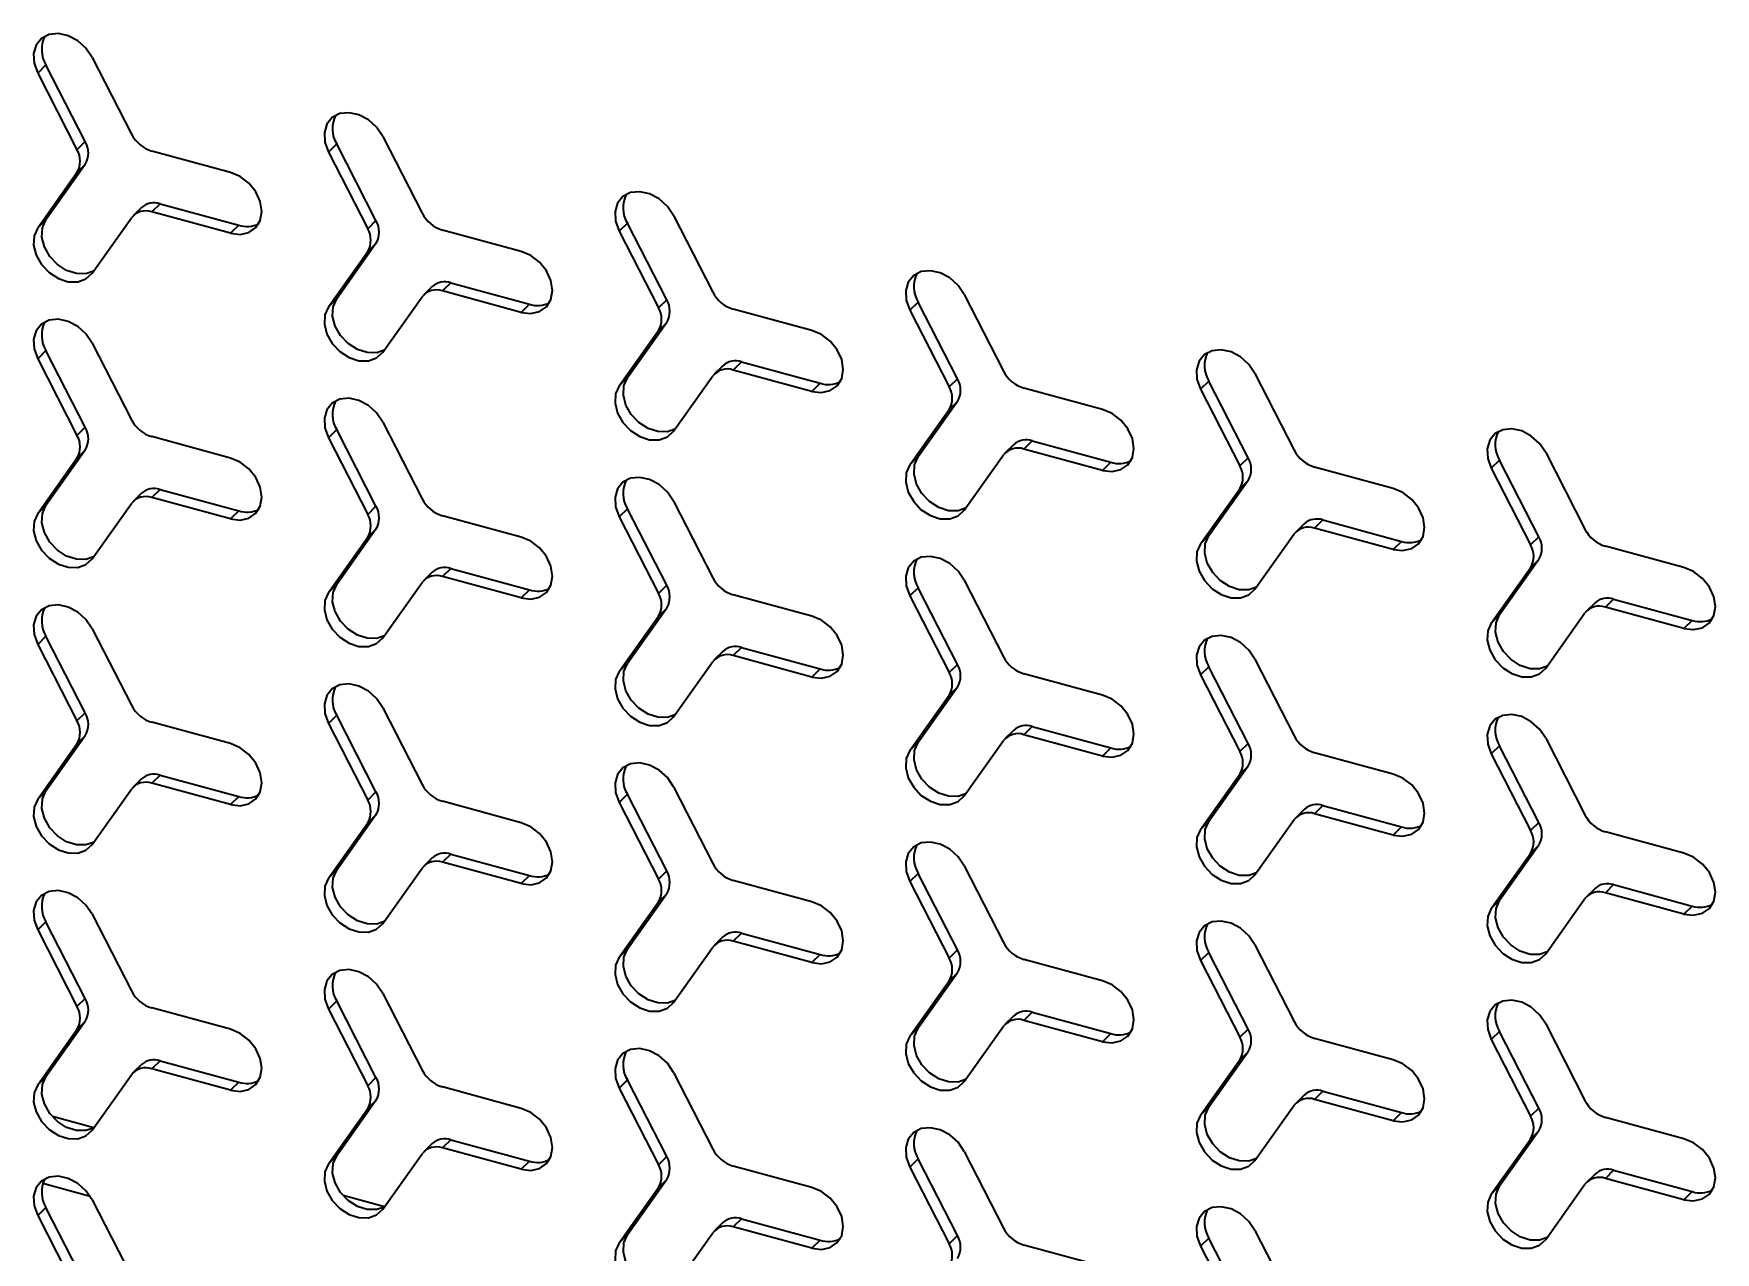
# Model space of a CAD drawing. Header units: millimetres. Extents: x 0 to 594, y 0 to 420.
# Drawn here: x 511.79 to 524.41, y 144.25 to 153.4 of the extents above; entities that cross this region are included whole.
import ezdxf

# ---------------------------------------------------------------- set-up
doc = ezdxf.new("R2010")
doc.units = ezdxf.units.MM

msp = doc.modelspace()

# ---------------------------------------------------------------- linework, layer by layer
at = {"color": 7, "linetype": 'Continuous', "lineweight": 35}
for p, q in [((512.224331, 153.219377), (512.519137, 152.644369)), ((511.878062, 153.162554), (511.815835, 153.101819)), ((511.815835, 153.101819), (512.110642, 152.526812)), ((512.172868, 152.587546), (511.878062, 153.162554)), ((512.172868, 152.587546), (512.110642, 152.526812)), ((514.405895, 152.626474), (514.700701, 152.051467)), ((513.261935, 152.356776), (512.672322, 152.51702)), ((514.059626, 152.569651), (513.9974, 152.508917)), ((513.9974, 152.508917), (514.292206, 151.933909)), ((514.354432, 151.994644), (514.059626, 152.569651)), ((511.815835, 151.940614), (512.110642, 152.355378)), ((512.172868, 152.416113), (511.878062, 152.001349)), ((512.172868, 152.416113), (512.110642, 152.355378)), ((512.594853, 152.092291), (512.532627, 152.031557)), ((512.734549, 152.120599), (512.672322, 152.059864)), ((512.734549, 152.120599), (513.324161, 151.960355)), ((511.878062, 152.001349), (511.815835, 151.940614)), ((512.224331, 151.601016), (512.519137, 152.01578)), ((513.261935, 151.89962), (512.672322, 152.059864)), ((513.324161, 151.960355), (513.261935, 151.89962)), ((514.354432, 151.994644), (514.292206, 151.933909)), ((516.241191, 151.976749), (516.178965, 151.916014)), ((516.535997, 151.401741), (516.241191, 151.976749)), ((516.58746, 152.033572), (516.882266, 151.458564)), ((514.354432, 151.82321), (514.059626, 151.408446)), ((514.354432, 151.82321), (514.292206, 151.762476)), ((515.443499, 151.763873), (514.853887, 151.924117)), ((516.178965, 151.916014), (516.473771, 151.341007)), ((513.9974, 151.347712), (514.292206, 151.762476)), ((514.776418, 151.499389), (514.714192, 151.438654)), ((514.916113, 151.527696), (514.853887, 151.466962)), ((515.443499, 151.306718), (514.853887, 151.466962)), ((514.916113, 151.527696), (515.505725, 151.367452)), ((514.059626, 151.408446), (513.9974, 151.347712)), ((514.405895, 151.008114), (514.700701, 151.422877)), ((515.505725, 151.367452), (515.443499, 151.306718)), ((516.535997, 151.401741), (516.473771, 151.341007)), ((517.625064, 151.170971), (517.035452, 151.331215)), ((518.422756, 151.383846), (518.36053, 151.323112)), ((518.36053, 151.323112), (518.655336, 150.748104)), ((518.717562, 150.808839), (518.422756, 151.383846)), ((518.769025, 151.440669), (519.063831, 150.865662)), ((516.535997, 151.230308), (516.241191, 150.815544)), ((516.535997, 151.230308), (516.473771, 151.169573)), ((512.224331, 151.076459), (512.519137, 150.501451)), ((516.178965, 150.754809), (516.473771, 151.169573)), ((511.878062, 151.019636), (511.815835, 150.958901)), ((511.815835, 150.958901), (512.110642, 150.383893)), ((512.172868, 150.444628), (511.878062, 151.019636)), ((516.241191, 150.815544), (516.178965, 150.754809)), ((516.58746, 150.415211), (516.882266, 150.829975)), ((516.957982, 150.906486), (516.895756, 150.845752)), ((517.097678, 150.934794), (517.035452, 150.874059)), ((517.625064, 150.713815), (517.035452, 150.874059)), ((517.097678, 150.934794), (517.68729, 150.77455)), ((520.95059, 150.847767), (521.245396, 150.272759)), ((517.68729, 150.77455), (517.625064, 150.713815)), ((518.717562, 150.808839), (518.655336, 150.748104)), ((519.806629, 150.578068), (519.217017, 150.738312)), ((520.60432, 150.790944), (520.542094, 150.730209)), ((520.542094, 150.730209), (520.8369, 150.155201)), ((520.899126, 150.215936), (520.60432, 150.790944)), ((518.36053, 150.161907), (518.655336, 150.576671)), ((518.717562, 150.637405), (518.422756, 150.222641)), ((518.717562, 150.637405), (518.655336, 150.576671)), ((512.172868, 150.444628), (512.110642, 150.383893)), ((514.405895, 150.483556), (514.700701, 149.908548)), ((513.261935, 150.213858), (512.672322, 150.374102)), ((514.059626, 150.426733), (513.9974, 150.365999)), ((513.9974, 150.365999), (514.292206, 149.790991)), ((514.354432, 149.851725), (514.059626, 150.426733)), ((519.139547, 150.313584), (519.077321, 150.252849)), ((519.279243, 150.341891), (519.217017, 150.281156)), ((519.279243, 150.341891), (519.868855, 150.181647)), ((511.815835, 149.797696), (512.110642, 150.21246)), ((512.172868, 150.273194), (511.878062, 149.858431)), ((512.172868, 150.273194), (512.110642, 150.21246)), ((518.422756, 150.222641), (518.36053, 150.161907)), ((518.769025, 149.822309), (519.063831, 150.237072)), ((519.806629, 150.120913), (519.217017, 150.281156)), ((519.868855, 150.181647), (519.806629, 150.120913)), ((520.899126, 150.215936), (520.8369, 150.155201)), ((522.785885, 150.198041), (522.723659, 150.137307)), ((523.080691, 149.623033), (522.785885, 150.198041)), ((523.132154, 150.254864), (523.42696, 149.679857)), ((521.988193, 149.985166), (521.398581, 150.14541)), ((522.723659, 150.137307), (523.018465, 149.562299)), ((512.594853, 149.949373), (512.532627, 149.888639)), ((512.734549, 149.97768), (512.672322, 149.916946)), ((512.734549, 149.97768), (513.324161, 149.817436)), ((520.542094, 149.569004), (520.8369, 149.983768)), ((520.899126, 150.044503), (520.60432, 149.629739)), ((520.899126, 150.044503), (520.8369, 149.983768)), ((511.878062, 149.858431), (511.815835, 149.797696)), ((512.224331, 149.458098), (512.519137, 149.872862)), ((513.261935, 149.756702), (512.672322, 149.916946)), ((513.324161, 149.817436), (513.261935, 149.756702)), ((514.354432, 149.851725), (514.292206, 149.790991)), ((516.241191, 149.833831), (516.178965, 149.773096)), ((516.535997, 149.258823), (516.241191, 149.833831)), ((516.58746, 149.890654), (516.882266, 149.315646)), ((514.354432, 149.680292), (514.059626, 149.265528)), ((514.354432, 149.680292), (514.292206, 149.619557)), ((515.443499, 149.620955), (514.853887, 149.781199)), ((516.178965, 149.773096), (516.473771, 149.198088)), ((521.321112, 149.720681), (521.258886, 149.659947)), ((521.460807, 149.748988), (521.398581, 149.688254)), ((521.988193, 149.52801), (521.398581, 149.688254)), ((521.460807, 149.748988), (522.050419, 149.588745)), ((513.9974, 149.204794), (514.292206, 149.619557)), ((520.60432, 149.629739), (520.542094, 149.569004)), ((520.95059, 149.229406), (521.245396, 149.64417)), ((522.050419, 149.588745), (521.988193, 149.52801)), ((523.080691, 149.623033), (523.018465, 149.562299)), ((524.169758, 149.392263), (523.580146, 149.552507)), ((523.080691, 149.4516), (522.785885, 149.036836)), ((523.080691, 149.4516), (523.018465, 149.390865)), ((514.776418, 149.356471), (514.714192, 149.295736)), ((514.916113, 149.384778), (514.853887, 149.324043)), ((515.443499, 149.163799), (514.853887, 149.324043)), ((514.916113, 149.384778), (515.505725, 149.224534)), ((518.769025, 149.297751), (519.063831, 148.722743)), ((522.723659, 148.976102), (523.018465, 149.390865)), ((514.059626, 149.265528), (513.9974, 149.204794)), ((514.405895, 148.865195), (514.700701, 149.279959)), ((515.505725, 149.224534), (515.443499, 149.163799)), ((516.535997, 149.258823), (516.473771, 149.198088)), ((517.625064, 149.028053), (517.035452, 149.188297)), ((518.422756, 149.240928), (518.36053, 149.180193)), ((518.36053, 149.180193), (518.655336, 148.605186)), ((518.717562, 148.66592), (518.422756, 149.240928)), ((516.535997, 149.087389), (516.241191, 148.672626)), ((516.535997, 149.087389), (516.473771, 149.026655)), ((523.132154, 148.636503), (523.42696, 149.051267)), ((523.502676, 149.127779), (523.44045, 149.067044)), ((523.642372, 149.156086), (523.580146, 149.095351)), ((524.169758, 148.935107), (523.580146, 149.095351)), ((523.642372, 149.156086), (524.231984, 148.995842)), ((512.224331, 148.933541), (512.519137, 148.358533)), ((516.178965, 148.611891), (516.473771, 149.026655)), ((522.785885, 149.036836), (522.723659, 148.976102)), ((524.231984, 148.995842), (524.169758, 148.935107)), ((511.878062, 148.876717), (511.815835, 148.815983)), ((511.815835, 148.815983), (512.110642, 148.240975)), ((512.172868, 148.30171), (511.878062, 148.876717)), ((517.097678, 148.791875), (517.035452, 148.731141)), ((517.097678, 148.791875), (517.68729, 148.631631)), ((516.241191, 148.672626), (516.178965, 148.611891)), ((516.58746, 148.272293), (516.882266, 148.687057)), ((516.957982, 148.763568), (516.895756, 148.702834)), ((517.625064, 148.570897), (517.035452, 148.731141)), ((518.717562, 148.66592), (518.655336, 148.605186)), ((520.95059, 148.704849), (521.245396, 148.129841)), ((517.68729, 148.631631), (517.625064, 148.570897)), ((519.806629, 148.43515), (519.217017, 148.595394)), ((520.60432, 148.648025), (520.542094, 148.587291)), ((520.542094, 148.587291), (520.8369, 148.012283)), ((520.899126, 148.073018), (520.60432, 148.648025)), ((518.36053, 148.018988), (518.655336, 148.433752)), ((518.717562, 148.494487), (518.422756, 148.079723)), ((518.717562, 148.494487), (518.655336, 148.433752)), ((512.172868, 148.30171), (512.110642, 148.240975)), ((514.405895, 148.340638), (514.700701, 147.76563)), ((513.261935, 148.07094), (512.672322, 148.231183)), ((514.059626, 148.283815), (513.9974, 148.22308)), ((513.9974, 148.22308), (514.292206, 147.648073)), ((514.354432, 147.708807), (514.059626, 148.283815)), ((519.139547, 148.170666), (519.077321, 148.109931)), ((519.279243, 148.198973), (519.217017, 148.138238)), ((519.279243, 148.198973), (519.868855, 148.038729)), ((511.815835, 147.654778), (512.110642, 148.069542)), ((512.172868, 148.130276), (511.878062, 147.715512)), ((512.172868, 148.130276), (512.110642, 148.069542)), ((518.422756, 148.079723), (518.36053, 148.018988)), ((518.769025, 147.67939), (519.063831, 148.094154)), ((519.806629, 147.977994), (519.217017, 148.138238)), ((519.868855, 148.038729), (519.806629, 147.977994)), ((520.899126, 148.073018), (520.8369, 148.012283)), ((522.785885, 148.055123), (522.723659, 147.994388)), ((523.080691, 147.480115), (522.785885, 148.055123)), ((523.132154, 148.111946), (523.42696, 147.536938)), ((521.988193, 147.842248), (521.398581, 148.002492)), ((522.723659, 147.994388), (523.018465, 147.419381)), ((512.594853, 147.806455), (512.532627, 147.74572)), ((512.734549, 147.834762), (512.672322, 147.774028)), ((512.734549, 147.834762), (513.324161, 147.674518)), ((520.542094, 147.426086), (520.8369, 147.84085)), ((520.899126, 147.901584), (520.60432, 147.48682)), ((520.899126, 147.901584), (520.8369, 147.84085)), ((511.878062, 147.715512), (511.815835, 147.654778)), ((512.224331, 147.31518), (512.519137, 147.729943)), ((513.261935, 147.613784), (512.672322, 147.774028)), ((513.324161, 147.674518), (513.261935, 147.613784)), ((514.354432, 147.708807), (514.292206, 147.648073)), ((516.241191, 147.690912), (516.178965, 147.630178)), ((516.535997, 147.115905), (516.241191, 147.690912)), ((516.58746, 147.747735), (516.882266, 147.172728)), ((514.354432, 147.537374), (514.059626, 147.12261)), ((514.354432, 147.537374), (514.292206, 147.476639)), ((515.443499, 147.478037), (514.853887, 147.638281)), ((516.178965, 147.630178), (516.473771, 147.05517)), ((521.321112, 147.577763), (521.258886, 147.517028)), ((521.460807, 147.60607), (521.398581, 147.545336)), ((521.988193, 147.385092), (521.398581, 147.545336)), ((521.460807, 147.60607), (522.050419, 147.445826)), ((513.9974, 147.061875), (514.292206, 147.476639)), ((520.60432, 147.48682), (520.542094, 147.426086)), ((520.95059, 147.086488), (521.245396, 147.501252)), ((522.050419, 147.445826), (521.988193, 147.385092)), ((523.080691, 147.480115), (523.018465, 147.419381)), ((524.169758, 147.249345), (523.580146, 147.409589)), ((523.080691, 147.308682), (522.785885, 146.893918)), ((523.080691, 147.308682), (523.018465, 147.247947)), ((514.776418, 147.213552), (514.714192, 147.152818)), ((514.916113, 147.24186), (514.853887, 147.181125)), ((515.443499, 147.020881), (514.853887, 147.181125)), ((514.916113, 147.24186), (515.505725, 147.081616)), ((518.769025, 147.154833), (519.063831, 146.579825)), ((522.723659, 146.833183), (523.018465, 147.247947)), ((514.059626, 147.12261), (513.9974, 147.061875)), ((514.405895, 146.722277), (514.700701, 147.137041)), ((515.505725, 147.081616), (515.443499, 147.020881)), ((516.535997, 147.115905), (516.473771, 147.05517)), ((517.625064, 146.885134), (517.035452, 147.045378)), ((518.422756, 147.09801), (518.36053, 147.037275)), ((518.36053, 147.037275), (518.655336, 146.462267)), ((518.717562, 146.523002), (518.422756, 147.09801)), ((516.535997, 146.944471), (516.241191, 146.529707)), ((516.535997, 146.944471), (516.473771, 146.883737)), ((523.132154, 146.493585), (523.42696, 146.908349)), ((523.502676, 146.98486), (523.44045, 146.924126)), ((523.642372, 147.013168), (523.580146, 146.952433)), ((524.169758, 146.792189), (523.580146, 146.952433)), ((523.642372, 147.013168), (524.231984, 146.852924)), ((512.224331, 146.790622), (512.519137, 146.215615)), ((516.178965, 146.468973), (516.473771, 146.883737)), ((522.785885, 146.893918), (522.723659, 146.833183)), ((524.231984, 146.852924), (524.169758, 146.792189)), ((511.878062, 146.733799), (511.815835, 146.673065)), ((511.815835, 146.673065), (512.110642, 146.098057)), ((512.172868, 146.158791), (511.878062, 146.733799)), ((517.097678, 146.648957), (517.035452, 146.588222)), ((517.097678, 146.648957), (517.68729, 146.488713)), ((516.241191, 146.529707), (516.178965, 146.468973)), ((516.58746, 146.129375), (516.882266, 146.544138)), ((516.957982, 146.62065), (516.895756, 146.559915)), ((517.625064, 146.427979), (517.035452, 146.588222)), ((518.717562, 146.523002), (518.655336, 146.462267)), ((520.95059, 146.56193), (521.245396, 145.986923)), ((517.68729, 146.488713), (517.625064, 146.427979)), ((519.806629, 146.292232), (519.217017, 146.452476)), ((520.60432, 146.505107), (520.542094, 146.444373)), ((520.542094, 146.444373), (520.8369, 145.869365)), ((520.899126, 145.930099), (520.60432, 146.505107)), ((518.36053, 145.87607), (518.655336, 146.290834)), ((518.717562, 146.351569), (518.422756, 145.936805)), ((518.717562, 146.351569), (518.655336, 146.290834)), ((512.172868, 146.158791), (512.110642, 146.098057)), ((514.059626, 146.140897), (513.9974, 146.080162)), ((514.354432, 145.565889), (514.059626, 146.140897)), ((514.405895, 146.19772), (514.700701, 145.622712)), ((513.261935, 145.928021), (512.672322, 146.088265)), ((513.9974, 146.080162), (514.292206, 145.505154)), ((519.139547, 146.027747), (519.077321, 145.967013)), ((519.279243, 146.056054), (519.217017, 145.99532)), ((519.279243, 146.056054), (519.868855, 145.895811)), ((511.815835, 145.51186), (512.110642, 145.926623)), ((512.172868, 145.987358), (511.878062, 145.572594)), ((512.172868, 145.987358), (512.110642, 145.926623)), ((518.422756, 145.936805), (518.36053, 145.87607)), ((518.769025, 145.536472), (519.063831, 145.951236)), ((519.806629, 145.835076), (519.217017, 145.99532)), ((519.868855, 145.895811), (519.806629, 145.835076)), ((520.899126, 145.930099), (520.8369, 145.869365)), ((522.785885, 145.912205), (522.723659, 145.85147)), ((523.080691, 145.337197), (522.785885, 145.912205)), ((523.132154, 145.969028), (523.42696, 145.39402)), ((521.988193, 145.699329), (521.398581, 145.859573)), ((522.723659, 145.85147), (523.018465, 145.276462)), ((512.594853, 145.663537), (512.532627, 145.602802)), ((512.734549, 145.691844), (512.672322, 145.631109)), ((512.734549, 145.691844), (513.324161, 145.5316)), ((520.542094, 145.283168), (520.8369, 145.697931)), ((520.899126, 145.758666), (520.60432, 145.343902)), ((520.899126, 145.758666), (520.8369, 145.697931)), ((511.878062, 145.572594), (511.815835, 145.51186)), ((512.224331, 145.172261), (512.519137, 145.587025)), ((513.261935, 145.470865), (512.672322, 145.631109)), ((513.324161, 145.5316), (513.261935, 145.470865)), ((514.354432, 145.565889), (514.292206, 145.505154)), ((516.241191, 145.547994), (516.178965, 145.487259)), ((516.535997, 144.972986), (516.241191, 145.547994)), ((516.58746, 145.604817), (516.882266, 145.029809)), ((514.354432, 145.394455), (514.059626, 144.979692)), ((514.354432, 145.394455), (514.292206, 145.333721)), ((515.443499, 145.335119), (514.853887, 145.495363)), ((516.178965, 145.487259), (516.473771, 144.912252)), ((521.321112, 145.434845), (521.258886, 145.37411)), ((521.460807, 145.463152), (521.398581, 145.402417)), ((521.988193, 145.242173), (521.398581, 145.402417)), ((521.460807, 145.463152), (522.050419, 145.302908)), ((512.236407, 145.189251), (511.926582, 145.273455)), ((513.9974, 144.918957), (514.292206, 145.333721)), ((520.60432, 145.343902), (520.542094, 145.283168)), ((520.95059, 144.943569), (521.245396, 145.358333)), ((522.050419, 145.302908), (521.988193, 145.242173)), ((523.080691, 145.337197), (523.018465, 145.276462)), ((524.169758, 145.106427), (523.580146, 145.266671)), ((523.080691, 145.165763), (522.785885, 144.751)), ((523.080691, 145.165763), (523.018465, 145.105029)), ((514.776418, 145.070634), (514.714192, 145.0099)), ((514.916113, 145.098941), (514.853887, 145.038207)), ((515.443499, 144.877963), (514.853887, 145.038207)), ((514.916113, 145.098941), (515.505725, 144.938697)), ((518.769025, 145.011915), (519.063831, 144.436907)), ((522.723659, 144.690265), (523.018465, 145.105029)), ((514.059626, 144.979692), (513.9974, 144.918957)), ((514.405895, 144.579359), (514.700701, 144.994123)), ((515.505725, 144.938697), (515.443499, 144.877963)), ((516.535997, 144.972986), (516.473771, 144.912252)), ((517.625064, 144.742216), (517.035452, 144.90246)), ((518.422756, 144.955091), (518.36053, 144.894357)), ((518.36053, 144.894357), (518.655336, 144.319349)), ((518.717562, 144.380084), (518.422756, 144.955091)), ((512.209477, 144.673667), (511.854338, 144.770186)), ((516.535997, 144.801553), (516.241191, 144.386789)), ((516.535997, 144.801553), (516.473771, 144.740818)), ((523.132154, 144.350667), (523.42696, 144.765431)), ((523.502676, 144.841942), (523.44045, 144.781208)), ((523.642372, 144.870249), (523.580146, 144.809515)), ((524.169758, 144.649271), (523.580146, 144.809515)), ((523.642372, 144.870249), (524.231984, 144.710005)), ((512.224331, 144.647704), (512.519137, 144.072696)), ((514.417971, 144.596348), (514.108147, 144.680552)), ((516.178965, 144.326054), (516.473771, 144.740818)), ((522.785885, 144.751), (522.723659, 144.690265)), ((524.231984, 144.710005), (524.169758, 144.649271)), ((511.878062, 144.590881), (511.815835, 144.530146)), ((511.815835, 144.530146), (512.110642, 143.955139)), ((512.172868, 144.015873), (511.878062, 144.590881)), ((517.097678, 144.506039), (517.035452, 144.445304)), ((517.097678, 144.506039), (517.68729, 144.345795)), ((516.241191, 144.386789), (516.178965, 144.326054)), ((516.58746, 143.986456), (516.882266, 144.40122)), ((516.957982, 144.477732), (516.895756, 144.416997)), ((517.625064, 144.28506), (517.035452, 144.445304)), ((518.717562, 144.380084), (518.655336, 144.319349)), ((520.95059, 144.419012), (521.245396, 143.844004)), ((517.68729, 144.345795), (517.625064, 144.28506)), ((519.806629, 144.149314), (519.217017, 144.309558)), ((520.60432, 144.362189), (520.542094, 144.301454)), ((520.542094, 144.301454), (520.8369, 143.726447)), ((520.899126, 143.787181), (520.60432, 144.362189))]:
    msp.add_line(p, q, dxfattribs=at)
at = {"color": 7, "linetype": 'Continuous', "lineweight": 35, "flags": 128}
for points in [[(512.224331, 153.219377), (512.177894, 153.287575), (512.11601, 153.343344), (512.044736, 153.381224), (511.971048, 153.397508), (511.902161, 153.390601), (511.844816, 153.36118), (511.804628, 153.312125), (511.78553, 153.248238), (511.789392, 153.175771), (511.815835, 153.101819)], [(514.405895, 152.626474), (514.359459, 152.694673), (514.297575, 152.750441), (514.2263, 152.788321), (514.152613, 152.804605), (514.083725, 152.797699), (514.026381, 152.768278), (513.986193, 152.719223), (513.967095, 152.655335), (513.970957, 152.582868), (513.9974, 152.508917)], [(513.261935, 151.89962), (513.334815, 151.891), (513.400561, 151.905599), (513.452737, 151.941987), (513.486236, 151.996603), (513.497779, 152.064101), (513.486236, 152.137872), (513.452737, 152.210697), (513.400561, 152.275446), (513.334815, 152.325781), (513.261935, 152.356776)], [(516.58746, 152.033572), (516.541023, 152.10177), (516.479139, 152.157539), (516.407865, 152.195419), (516.334178, 152.211703), (516.26529, 152.204796), (516.207946, 152.175375), (516.167758, 152.12632), (516.14866, 152.062432), (516.152521, 151.989966), (516.178965, 151.916014)], [(512.234788, 151.615728), (512.178236, 151.596663), (512.106962, 151.597524), (512.033274, 151.621293), (511.964387, 151.665644), (511.907042, 151.726235), (511.866854, 151.797135), (511.847756, 151.871403), (511.851618, 151.941771), (511.878062, 152.001349)], [(511.815835, 151.940614), (511.789392, 151.881036), (511.78553, 151.810669), (511.804628, 151.7364), (511.844816, 151.665501), (511.902161, 151.60491), (511.971048, 151.560559), (512.044736, 151.536789), (512.11601, 151.535928), (512.177894, 151.558059), (512.224331, 151.601016)], [(515.443499, 151.306718), (515.516379, 151.298098), (515.582125, 151.312696), (515.634302, 151.349085), (515.667801, 151.403701), (515.679344, 151.471198), (515.667801, 151.54497), (515.634302, 151.617794), (515.582125, 151.682543), (515.516379, 151.732879), (515.443499, 151.763873)], [(518.769025, 151.440669), (518.722588, 151.508867), (518.660704, 151.564636), (518.58943, 151.602516), (518.515742, 151.6188), (518.446855, 151.611894), (518.38951, 151.582473), (518.349322, 151.533418), (518.330224, 151.46953), (518.334086, 151.397063), (518.36053, 151.323112)], [(513.9974, 151.347712), (513.970957, 151.288134), (513.967095, 151.217766), (513.986193, 151.143498), (514.026381, 151.072598), (514.083725, 151.012007), (514.152613, 150.967656), (514.2263, 150.943887), (514.297575, 150.943026), (514.359459, 150.965157), (514.405895, 151.008114)], [(514.416352, 151.022825), (514.359801, 151.00376), (514.288526, 151.004621), (514.214839, 151.028391), (514.145951, 151.072742), (514.088607, 151.133332), (514.048419, 151.204232), (514.029321, 151.278501), (514.033183, 151.348868), (514.059626, 151.408446)], [(512.224331, 151.076459), (512.177894, 151.144657), (512.11601, 151.200425), (512.044736, 151.238306), (511.971048, 151.25459), (511.902161, 151.247683), (511.844816, 151.218262), (511.804628, 151.169207), (511.78553, 151.105319), (511.789392, 151.032853), (511.815835, 150.958901)], [(517.625064, 150.713815), (517.697944, 150.705195), (517.76369, 150.719794), (517.815866, 150.756182), (517.849366, 150.810798), (517.860909, 150.878295), (517.849366, 150.952067), (517.815866, 151.024892), (517.76369, 151.089641), (517.697944, 151.139976), (517.625064, 151.170971)], [(520.95059, 150.847767), (520.904153, 150.915965), (520.842269, 150.971734), (520.770994, 151.009614), (520.697307, 151.025898), (520.628419, 151.018991), (520.571075, 150.98957), (520.530887, 150.940515), (520.511789, 150.876627), (520.515651, 150.804161), (520.542094, 150.730209)], [(516.597917, 150.429923), (516.541365, 150.410858), (516.470091, 150.411719), (516.396404, 150.435488), (516.327516, 150.479839), (516.270172, 150.54043), (516.229984, 150.61133), (516.210886, 150.685598), (516.214747, 150.755966), (516.241191, 150.815544)], [(516.178965, 150.754809), (516.152521, 150.695231), (516.14866, 150.624864), (516.167758, 150.550595), (516.207946, 150.479695), (516.26529, 150.419105), (516.334178, 150.374754), (516.407865, 150.350984), (516.479139, 150.350123), (516.541023, 150.372254), (516.58746, 150.415211)], [(514.405895, 150.483556), (514.359459, 150.551754), (514.297575, 150.607523), (514.2263, 150.645403), (514.152613, 150.661687), (514.083725, 150.65478), (514.026381, 150.62536), (513.986193, 150.576304), (513.967095, 150.512417), (513.970957, 150.43995), (513.9974, 150.365999)], [(519.806629, 150.120913), (519.879509, 150.112293), (519.945255, 150.126891), (519.997431, 150.16328), (520.03093, 150.217896), (520.042473, 150.285393), (520.03093, 150.359165), (519.997431, 150.431989), (519.945255, 150.496738), (519.879509, 150.547074), (519.806629, 150.578068)], [(523.132154, 150.254864), (523.085718, 150.323062), (523.023833, 150.378831), (522.952559, 150.416711), (522.878872, 150.432995), (522.809984, 150.426089), (522.75264, 150.396668), (522.712452, 150.347613), (522.693354, 150.283725), (522.697216, 150.211258), (522.723659, 150.137307)], [(513.261935, 149.756702), (513.334815, 149.748082), (513.400561, 149.762681), (513.452737, 149.799069), (513.486236, 149.853685), (513.497779, 149.921182), (513.486236, 149.994954), (513.452737, 150.067779), (513.400561, 150.132528), (513.334815, 150.182863), (513.261935, 150.213858)], [(518.779482, 149.83702), (518.72293, 149.817955), (518.651656, 149.818816), (518.577968, 149.842586), (518.509081, 149.886937), (518.451736, 149.947527), (518.411548, 150.018427), (518.39245, 150.092696), (518.396312, 150.163063), (518.422756, 150.222641)], [(516.58746, 149.890654), (516.541023, 149.958852), (516.479139, 150.01462), (516.407865, 150.052501), (516.334178, 150.068784), (516.26529, 150.061878), (516.207946, 150.032457), (516.167758, 149.983402), (516.14866, 149.919514), (516.152521, 149.847048), (516.178965, 149.773096)], [(518.36053, 150.161907), (518.334086, 150.102329), (518.330224, 150.031961), (518.349322, 149.957693), (518.38951, 149.886793), (518.446855, 149.826202), (518.515742, 149.781851), (518.58943, 149.758082), (518.660704, 149.75722), (518.722588, 149.779351), (518.769025, 149.822309)], [(521.988193, 149.52801), (522.061073, 149.51939), (522.126819, 149.533989), (522.178996, 149.570377), (522.212495, 149.624993), (522.224038, 149.69249), (522.212495, 149.766262), (522.178996, 149.839087), (522.126819, 149.903836), (522.061073, 149.954171), (521.988193, 149.985166)], [(512.234788, 149.47281), (512.178236, 149.453744), (512.106962, 149.454606), (512.033274, 149.478375), (511.964387, 149.522726), (511.907042, 149.583317), (511.866854, 149.654217), (511.847756, 149.728485), (511.851618, 149.798852), (511.878062, 149.858431)], [(511.815835, 149.797696), (511.789392, 149.738118), (511.78553, 149.667751), (511.804628, 149.593482), (511.844816, 149.522582), (511.902161, 149.461991), (511.971048, 149.417641), (512.044736, 149.393871), (512.11601, 149.39301), (512.177894, 149.415141), (512.224331, 149.458098)], [(515.443499, 149.163799), (515.516379, 149.15518), (515.582125, 149.169778), (515.634302, 149.206167), (515.667801, 149.260782), (515.679344, 149.32828), (515.667801, 149.402051), (515.634302, 149.474876), (515.582125, 149.539625), (515.516379, 149.589961), (515.443499, 149.620955)], [(520.542094, 149.569004), (520.515651, 149.509426), (520.511789, 149.439059), (520.530887, 149.36479), (520.571075, 149.29389), (520.628419, 149.2333), (520.697307, 149.188949), (520.770994, 149.165179), (520.842269, 149.164318), (520.904153, 149.186449), (520.95059, 149.229406)], [(520.961046, 149.244118), (520.904495, 149.225052), (520.83322, 149.225914), (520.759533, 149.249683), (520.690646, 149.294034), (520.633301, 149.354625), (520.593113, 149.425525), (520.574015, 149.499793), (520.577877, 149.570161), (520.60432, 149.629739)], [(518.769025, 149.297751), (518.722588, 149.365949), (518.660704, 149.421718), (518.58943, 149.459598), (518.515742, 149.475882), (518.446855, 149.468975), (518.38951, 149.439555), (518.349322, 149.390499), (518.330224, 149.326612), (518.334086, 149.254145), (518.36053, 149.180193)], [(524.169758, 148.935107), (524.242638, 148.926488), (524.308384, 148.941086), (524.360561, 148.977475), (524.39406, 149.032091), (524.405603, 149.099588), (524.39406, 149.173359), (524.360561, 149.246184), (524.308384, 149.310933), (524.242638, 149.361269), (524.169758, 149.392263)], [(513.9974, 149.204794), (513.970957, 149.145215), (513.967095, 149.074848), (513.986193, 149.000579), (514.026381, 148.92968), (514.083725, 148.869089), (514.152613, 148.824738), (514.2263, 148.800969), (514.297575, 148.800107), (514.359459, 148.822238), (514.405895, 148.865195)], [(514.416352, 148.879907), (514.359801, 148.860842), (514.288526, 148.861703), (514.214839, 148.885473), (514.145951, 148.929823), (514.088607, 148.990414), (514.048419, 149.061314), (514.029321, 149.135583), (514.033183, 149.20595), (514.059626, 149.265528)], [(512.224331, 148.933541), (512.177894, 149.001739), (512.11601, 149.057507), (512.044736, 149.095387), (511.971048, 149.111671), (511.902161, 149.104765), (511.844816, 149.075344), (511.804628, 149.026289), (511.78553, 148.962401), (511.789392, 148.889935), (511.815835, 148.815983)], [(517.625064, 148.570897), (517.697944, 148.562277), (517.76369, 148.576876), (517.815866, 148.613264), (517.849366, 148.66788), (517.860909, 148.735377), (517.849366, 148.809149), (517.815866, 148.881973), (517.76369, 148.946723), (517.697944, 148.997058), (517.625064, 149.028053)], [(522.723659, 148.976102), (522.697216, 148.916523), (522.693354, 148.846156), (522.712452, 148.771888), (522.75264, 148.700988), (522.809984, 148.640397), (522.878872, 148.596046), (522.952559, 148.572277), (523.023833, 148.571415), (523.085718, 148.593546), (523.132154, 148.636503)], [(523.142611, 148.651215), (523.086059, 148.63215), (523.014785, 148.633011), (522.941098, 148.656781), (522.87221, 148.701132), (522.814866, 148.761722), (522.774678, 148.832622), (522.75558, 148.906891), (522.759442, 148.977258), (522.785885, 149.036836)], [(520.95059, 148.704849), (520.904153, 148.773047), (520.842269, 148.828815), (520.770994, 148.866696), (520.697307, 148.882979), (520.628419, 148.876073), (520.571075, 148.846652), (520.530887, 148.797597), (520.511789, 148.733709), (520.515651, 148.661243), (520.542094, 148.587291)], [(516.597917, 148.287005), (516.541365, 148.267939), (516.470091, 148.268801), (516.396404, 148.29257), (516.327516, 148.336921), (516.270172, 148.397512), (516.229984, 148.468411), (516.210886, 148.54268), (516.214747, 148.613047), (516.241191, 148.672626)], [(516.178965, 148.611891), (516.152521, 148.552313), (516.14866, 148.481945), (516.167758, 148.407677), (516.207946, 148.336777), (516.26529, 148.276186), (516.334178, 148.231836), (516.407865, 148.208066), (516.479139, 148.207205), (516.541023, 148.229336), (516.58746, 148.272293)], [(514.405895, 148.340638), (514.359459, 148.408836), (514.297575, 148.464605), (514.2263, 148.502485), (514.152613, 148.518769), (514.083725, 148.511862), (514.026381, 148.482441), (513.986193, 148.433386), (513.967095, 148.369498), (513.970957, 148.297032), (513.9974, 148.22308)], [(519.806629, 147.977994), (519.879509, 147.969374), (519.945255, 147.983973), (519.997431, 148.020361), (520.03093, 148.074977), (520.042473, 148.142475), (520.03093, 148.216246), (519.997431, 148.289071), (519.945255, 148.35382), (519.879509, 148.404156), (519.806629, 148.43515)], [(523.132154, 148.111946), (523.085718, 148.180144), (523.023833, 148.235913), (522.952559, 148.273793), (522.878872, 148.290077), (522.809984, 148.28317), (522.75264, 148.25375), (522.712452, 148.204694), (522.693354, 148.140807), (522.697216, 148.06834), (522.723659, 147.994388)], [(513.261935, 147.613784), (513.334815, 147.605164), (513.400561, 147.619763), (513.452737, 147.656151), (513.486236, 147.710767), (513.497779, 147.778264), (513.486236, 147.852036), (513.452737, 147.92486), (513.400561, 147.989609), (513.334815, 148.039945), (513.261935, 148.07094)], [(518.779482, 147.694102), (518.72293, 147.675037), (518.651656, 147.675898), (518.577968, 147.699668), (518.509081, 147.744018), (518.451736, 147.804609), (518.411548, 147.875509), (518.39245, 147.949777), (518.396312, 148.020145), (518.422756, 148.079723)], [(516.58746, 147.747735), (516.541023, 147.815933), (516.479139, 147.871702), (516.407865, 147.909582), (516.334178, 147.925866), (516.26529, 147.91896), (516.207946, 147.889539), (516.167758, 147.840484), (516.14866, 147.776596), (516.152521, 147.704129), (516.178965, 147.630178)], [(518.36053, 148.018988), (518.334086, 147.95941), (518.330224, 147.889043), (518.349322, 147.814774), (518.38951, 147.743875), (518.446855, 147.683284), (518.515742, 147.638933), (518.58943, 147.615164), (518.660704, 147.614302), (518.722588, 147.636433), (518.769025, 147.67939)], [(521.988193, 147.385092), (522.061073, 147.376472), (522.126819, 147.391071), (522.178996, 147.427459), (522.212495, 147.482075), (522.224038, 147.549572), (522.212495, 147.623344), (522.178996, 147.696168), (522.126819, 147.760918), (522.061073, 147.811253), (521.988193, 147.842248)], [(512.234788, 147.329891), (512.178236, 147.310826), (512.106962, 147.311687), (512.033274, 147.335457), (511.964387, 147.379808), (511.907042, 147.440399), (511.866854, 147.511298), (511.847756, 147.585567), (511.851618, 147.655934), (511.878062, 147.715512)], [(511.815835, 147.654778), (511.789392, 147.5952), (511.78553, 147.524832), (511.804628, 147.450564), (511.844816, 147.379664), (511.902161, 147.319073), (511.971048, 147.274722), (512.044736, 147.250953), (512.11601, 147.250092), (512.177894, 147.272223), (512.224331, 147.31518)], [(515.443499, 147.020881), (515.516379, 147.012261), (515.582125, 147.02686), (515.634302, 147.063248), (515.667801, 147.117864), (515.679344, 147.185361), (515.667801, 147.259133), (515.634302, 147.331958), (515.582125, 147.396707), (515.516379, 147.447042), (515.443499, 147.478037)], [(520.542094, 147.426086), (520.515651, 147.366508), (520.511789, 147.29614), (520.530887, 147.221872), (520.571075, 147.150972), (520.628419, 147.090381), (520.697307, 147.04603), (520.770994, 147.022261), (520.842269, 147.0214), (520.904153, 147.043531), (520.95059, 147.086488)], [(520.961046, 147.1012), (520.904495, 147.082134), (520.83322, 147.082996), (520.759533, 147.106765), (520.690646, 147.151116), (520.633301, 147.211707), (520.593113, 147.282606), (520.574015, 147.356875), (520.577877, 147.427242), (520.60432, 147.48682)], [(518.769025, 147.154833), (518.722588, 147.223031), (518.660704, 147.2788), (518.58943, 147.31668), (518.515742, 147.332964), (518.446855, 147.326057), (518.38951, 147.296636), (518.349322, 147.247581), (518.330224, 147.183693), (518.334086, 147.111227), (518.36053, 147.037275)], [(524.169758, 146.792189), (524.242638, 146.783569), (524.308384, 146.798168), (524.360561, 146.834556), (524.39406, 146.889172), (524.405603, 146.95667), (524.39406, 147.030441), (524.360561, 147.103266), (524.308384, 147.168015), (524.242638, 147.21835), (524.169758, 147.249345)], [(513.9974, 147.061875), (513.970957, 147.002297), (513.967095, 146.93193), (513.986193, 146.857661), (514.026381, 146.786761), (514.083725, 146.726171), (514.152613, 146.68182), (514.2263, 146.65805), (514.297575, 146.657189), (514.359459, 146.67932), (514.405895, 146.722277)], [(514.416352, 146.736989), (514.359801, 146.717924), (514.288526, 146.718785), (514.214839, 146.742554), (514.145951, 146.786905), (514.088607, 146.847496), (514.048419, 146.918396), (514.029321, 146.992664), (514.033183, 147.063032), (514.059626, 147.12261)], [(512.224331, 146.790622), (512.177894, 146.85882), (512.11601, 146.914589), (512.044736, 146.952469), (511.971048, 146.968753), (511.902161, 146.961847), (511.844816, 146.932426), (511.804628, 146.88337), (511.78553, 146.819483), (511.789392, 146.747016), (511.815835, 146.673065)], [(517.625064, 146.427979), (517.697944, 146.419359), (517.76369, 146.433957), (517.815866, 146.470346), (517.849366, 146.524962), (517.860909, 146.592459), (517.849366, 146.666231), (517.815866, 146.739055), (517.76369, 146.803804), (517.697944, 146.85414), (517.625064, 146.885134)], [(522.723659, 146.833183), (522.697216, 146.773605), (522.693354, 146.703238), (522.712452, 146.628969), (522.75264, 146.55807), (522.809984, 146.497479), (522.878872, 146.453128), (522.952559, 146.429358), (523.023833, 146.428497), (523.085718, 146.450628), (523.132154, 146.493585)], [(523.142611, 146.508297), (523.086059, 146.489232), (523.014785, 146.490093), (522.941098, 146.513862), (522.87221, 146.558213), (522.814866, 146.618804), (522.774678, 146.689704), (522.75558, 146.763972), (522.759442, 146.83434), (522.785885, 146.893918)], [(520.95059, 146.56193), (520.904153, 146.630128), (520.842269, 146.685897), (520.770994, 146.723777), (520.697307, 146.740061), (520.628419, 146.733155), (520.571075, 146.703734), (520.530887, 146.654679), (520.511789, 146.590791), (520.515651, 146.518324), (520.542094, 146.444373)], [(516.597917, 146.144086), (516.541365, 146.125021), (516.470091, 146.125882), (516.396404, 146.149652), (516.327516, 146.194003), (516.270172, 146.254593), (516.229984, 146.325493), (516.210886, 146.399762), (516.214747, 146.470129), (516.241191, 146.529707)], [(516.178965, 146.468973), (516.152521, 146.409395), (516.14866, 146.339027), (516.167758, 146.264759), (516.207946, 146.193859), (516.26529, 146.133268), (516.334178, 146.088917), (516.407865, 146.065148), (516.479139, 146.064286), (516.541023, 146.086417), (516.58746, 146.129375)], [(514.405895, 146.19772), (514.359459, 146.265918), (514.297575, 146.321686), (514.2263, 146.359567), (514.152613, 146.37585), (514.083725, 146.368944), (514.026381, 146.339523), (513.986193, 146.290468), (513.967095, 146.22658), (513.970957, 146.154114), (513.9974, 146.080162)], [(519.806629, 145.835076), (519.879509, 145.826456), (519.945255, 145.841055), (519.997431, 145.877443), (520.03093, 145.932059), (520.042473, 145.999556), (520.03093, 146.073328), (519.997431, 146.146153), (519.945255, 146.210902), (519.879509, 146.261237), (519.806629, 146.292232)], [(523.132154, 145.969028), (523.085718, 146.037226), (523.023833, 146.092994), (522.952559, 146.130875), (522.878872, 146.147159), (522.809984, 146.140252), (522.75264, 146.110831), (522.712452, 146.061776), (522.693354, 145.997888), (522.697216, 145.925422), (522.723659, 145.85147)], [(513.261935, 145.470865), (513.334815, 145.462246), (513.400561, 145.476844), (513.452737, 145.513233), (513.486236, 145.567848), (513.497779, 145.635346), (513.486236, 145.709117), (513.452737, 145.781942), (513.400561, 145.846691), (513.334815, 145.897027), (513.261935, 145.928021)], [(518.779482, 145.551184), (518.72293, 145.532118), (518.651656, 145.53298), (518.577968, 145.556749), (518.509081, 145.6011), (518.451736, 145.661691), (518.411548, 145.732591), (518.39245, 145.806859), (518.396312, 145.877227), (518.422756, 145.936805)], [(516.58746, 145.604817), (516.541023, 145.673015), (516.479139, 145.728784), (516.407865, 145.766664), (516.334178, 145.782948), (516.26529, 145.776041), (516.207946, 145.746621), (516.167758, 145.697565), (516.14866, 145.633678), (516.152521, 145.561211), (516.178965, 145.487259)], [(518.36053, 145.87607), (518.334086, 145.816492), (518.330224, 145.746125), (518.349322, 145.671856), (518.38951, 145.600956), (518.446855, 145.540366), (518.515742, 145.496015), (518.58943, 145.472245), (518.660704, 145.471384), (518.722588, 145.493515), (518.769025, 145.536472)], [(521.988193, 145.242173), (522.061073, 145.233554), (522.126819, 145.248152), (522.178996, 145.284541), (522.212495, 145.339157), (522.224038, 145.406654), (522.212495, 145.480425), (522.178996, 145.55325), (522.126819, 145.617999), (522.061073, 145.668335), (521.988193, 145.699329)], [(511.815835, 145.51186), (511.789392, 145.452281), (511.78553, 145.381914), (511.804628, 145.307645), (511.844816, 145.236746), (511.902161, 145.176155), (511.971048, 145.131804), (512.044736, 145.108035), (512.11601, 145.107173), (512.177894, 145.129304), (512.224331, 145.172261)], [(512.234788, 145.186973), (512.178236, 145.167908), (512.106962, 145.168769), (512.033274, 145.192539), (511.964387, 145.236889), (511.907042, 145.29748), (511.866854, 145.36838), (511.847756, 145.442649), (511.851618, 145.513016), (511.878062, 145.572594)], [(515.443499, 144.877963), (515.516379, 144.869343), (515.582125, 144.883942), (515.634302, 144.92033), (515.667801, 144.974946), (515.679344, 145.042443), (515.667801, 145.116215), (515.634302, 145.18904), (515.582125, 145.253789), (515.516379, 145.304124), (515.443499, 145.335119)], [(520.542094, 145.283168), (520.515651, 145.223589), (520.511789, 145.153222), (520.530887, 145.078954), (520.571075, 145.008054), (520.628419, 144.947463), (520.697307, 144.903112), (520.770994, 144.879343), (520.842269, 144.878481), (520.904153, 144.900612), (520.95059, 144.943569)], [(520.961046, 144.958281), (520.904495, 144.939216), (520.83322, 144.940077), (520.759533, 144.963847), (520.690646, 145.008198), (520.633301, 145.068788), (520.593113, 145.139688), (520.574015, 145.213957), (520.577877, 145.284324), (520.60432, 145.343902)], [(518.769025, 145.011915), (518.722588, 145.080113), (518.660704, 145.135881), (518.58943, 145.173762), (518.515742, 145.190045), (518.446855, 145.183139), (518.38951, 145.153718), (518.349322, 145.104663), (518.330224, 145.040775), (518.334086, 144.968309), (518.36053, 144.894357)], [(524.169758, 144.649271), (524.242638, 144.640651), (524.308384, 144.65525), (524.360561, 144.691638), (524.39406, 144.746254), (524.405603, 144.813751), (524.39406, 144.887523), (524.360561, 144.960348), (524.308384, 145.025097), (524.242638, 145.075432), (524.169758, 145.106427)], [(513.9974, 144.918957), (513.970957, 144.859379), (513.967095, 144.789011), (513.986193, 144.714743), (514.026381, 144.643843), (514.083725, 144.583252), (514.152613, 144.538902), (514.2263, 144.515132), (514.297575, 144.514271), (514.359459, 144.536402), (514.405895, 144.579359)], [(514.416352, 144.594071), (514.359801, 144.575005), (514.288526, 144.575867), (514.214839, 144.599636), (514.145951, 144.643987), (514.088607, 144.704578), (514.048419, 144.775477), (514.029321, 144.849746), (514.033183, 144.920113), (514.059626, 144.979692)], [(512.224331, 144.647704), (512.177894, 144.715902), (512.11601, 144.771671), (512.044736, 144.809551), (511.971048, 144.825835), (511.902161, 144.818928), (511.844816, 144.789507), (511.804628, 144.740452), (511.78553, 144.676565), (511.789392, 144.604098), (511.815835, 144.530146)], [(517.625064, 144.28506), (517.697944, 144.27644), (517.76369, 144.291039), (517.815866, 144.327427), (517.849366, 144.382043), (517.860909, 144.449541), (517.849366, 144.523312), (517.815866, 144.596137), (517.76369, 144.660886), (517.697944, 144.711222), (517.625064, 144.742216)], [(522.723659, 144.690265), (522.697216, 144.630687), (522.693354, 144.56032), (522.712452, 144.486051), (522.75264, 144.415151), (522.809984, 144.35456), (522.878872, 144.31021), (522.952559, 144.28644), (523.023833, 144.285579), (523.085718, 144.30771), (523.132154, 144.350667)], [(523.142611, 144.365379), (523.086059, 144.346313), (523.014785, 144.347175), (522.941098, 144.370944), (522.87221, 144.415295), (522.814866, 144.475886), (522.774678, 144.546786), (522.75558, 144.621054), (522.759442, 144.691421), (522.785885, 144.751)], [(520.95059, 144.419012), (520.904153, 144.48721), (520.842269, 144.542979), (520.770994, 144.580859), (520.697307, 144.597143), (520.628419, 144.590236), (520.571075, 144.560816), (520.530887, 144.51176), (520.511789, 144.447873), (520.515651, 144.375406), (520.542094, 144.301454)], [(516.597917, 144.001168), (516.541365, 143.982103), (516.470091, 143.982964), (516.396404, 144.006734), (516.327516, 144.051084), (516.270172, 144.111675), (516.229984, 144.182575), (516.210886, 144.256843), (516.214747, 144.327211), (516.241191, 144.386789)], [(516.178965, 144.326054), (516.152521, 144.266476), (516.14866, 144.196109), (516.167758, 144.12184), (516.207946, 144.050941), (516.26529, 143.99035), (516.334178, 143.945999), (516.407865, 143.92223), (516.479139, 143.921368), (516.541023, 143.943499), (516.58746, 143.986456)]]:
    msp.add_lwpolyline(points, dxfattribs=at)
at = {"color": 7, "linetype": 'Continuous', "lineweight": 35}
for centre, radius, start, end in [((512.066638, 153.277822), 0.221016, 153.2399183, 211.4353851), ((514.248203, 152.684919), 0.221016, 153.2399183, 211.4353851), ((512.0303, 152.501829), 0.166351, 328.9841665, 31.0158335), ((512.743886, 152.758909), 0.252253, 207.0048587, 253.5189741), ((511.968074, 152.441095), 0.166351, 328.9841665, 31.0158335), ((512.688854, 151.987247), 0.140963, 71.0854359, 131.8245861), ((516.429768, 152.092017), 0.221016, 153.2399183, 211.4353851), ((512.626736, 151.93008), 0.137558, 70.6463043, 141.4634591), ((513.385139, 152.149862), 0.199076, 252.1632402, 296.816871), ((514.211865, 151.908927), 0.166351, 328.9841665, 31.0158335), ((514.925451, 152.166006), 0.252253, 207.0048587, 253.5189741), ((514.149639, 151.848192), 0.166351, 328.9841665, 31.0158335), ((518.611332, 151.499114), 0.221016, 153.2399183, 211.4353851), ((514.808301, 151.337177), 0.137558, 70.6463043, 141.4634591), ((514.870419, 151.394345), 0.140963, 71.0854359, 131.8245861), ((517.107015, 151.573104), 0.252253, 207.0048587, 253.5189741), ((515.566704, 151.556959), 0.199076, 252.1632402, 296.816871), ((516.331204, 151.25529), 0.166351, 328.9841665, 31.0158335), ((516.39343, 151.316024), 0.166351, 328.9841665, 31.0158335), ((512.066638, 151.134903), 0.221016, 153.2399183, 211.4353851), ((517.051984, 150.801442), 0.140963, 71.0854359, 131.8245861), ((520.792897, 150.906211), 0.221016, 153.2399183, 211.4353851), ((516.989865, 150.744274), 0.137558, 70.6463043, 141.4634591), ((519.28858, 150.980201), 0.252253, 207.0048587, 253.5189741), ((517.748268, 150.964057), 0.199076, 252.1632402, 296.816871), ((518.512768, 150.662387), 0.166351, 328.9841665, 31.0158335), ((518.574994, 150.723122), 0.166351, 328.9841665, 31.0158335), ((514.248203, 150.542001), 0.221016, 153.2399183, 211.4353851), ((512.0303, 150.358911), 0.166351, 328.9841665, 31.0158335), ((512.743886, 150.615991), 0.252253, 207.0048587, 253.5189741), ((511.968074, 150.298177), 0.166351, 328.9841665, 31.0158335), ((519.233548, 150.20854), 0.140963, 71.0854359, 131.8245861), ((522.974462, 150.313309), 0.221016, 153.2399183, 211.4353851), ((519.17143, 150.151372), 0.137558, 70.6463043, 141.4634591), ((519.929833, 150.371154), 0.199076, 252.1632402, 296.816871), ((520.756559, 150.130219), 0.166351, 328.9841665, 31.0158335), ((521.470145, 150.387299), 0.252253, 207.0048587, 253.5189741), ((520.694333, 150.069485), 0.166351, 328.9841665, 31.0158335), ((512.688854, 149.844329), 0.140963, 71.0854359, 131.8245861), ((516.429768, 149.949098), 0.221016, 153.2399183, 211.4353851), ((512.626736, 149.787161), 0.137558, 70.6463043, 141.4634591), ((513.385139, 150.006943), 0.199076, 252.1632402, 296.816871), ((514.211865, 149.766009), 0.166351, 328.9841665, 31.0158335), ((514.925451, 150.023088), 0.252253, 207.0048587, 253.5189741), ((514.149639, 149.705274), 0.166351, 328.9841665, 31.0158335), ((521.352995, 149.558469), 0.137558, 70.6463043, 141.4634591), ((521.415113, 149.615637), 0.140963, 71.0854359, 131.8245861), ((523.65171, 149.794396), 0.252253, 207.0048587, 253.5189741), ((522.111398, 149.778252), 0.199076, 252.1632402, 296.816871), ((522.875898, 149.476582), 0.166351, 328.9841665, 31.0158335), ((522.938124, 149.537317), 0.166351, 328.9841665, 31.0158335), ((518.611332, 149.356196), 0.221016, 153.2399183, 211.4353851), ((514.808301, 149.194259), 0.137558, 70.6463043, 141.4634591), ((514.870419, 149.251427), 0.140963, 71.0854359, 131.8245861), ((517.107015, 149.430185), 0.252253, 207.0048587, 253.5189741), ((515.566704, 149.414041), 0.199076, 252.1632402, 296.816871), ((516.331204, 149.112372), 0.166351, 328.9841665, 31.0158335), ((516.39343, 149.173106), 0.166351, 328.9841665, 31.0158335), ((512.066638, 148.991985), 0.221016, 153.2399183, 211.4353851), ((523.534559, 148.965567), 0.137558, 70.6463043, 141.4634591), ((523.596678, 149.022735), 0.140963, 71.0854359, 131.8245861), ((524.292962, 149.185349), 0.199076, 252.1632402, 296.816871), ((517.051984, 148.658524), 0.140963, 71.0854359, 131.8245861), ((520.792897, 148.763293), 0.221016, 153.2399183, 211.4353851), ((516.989865, 148.601356), 0.137558, 70.6463043, 141.4634591), ((518.574994, 148.580204), 0.166351, 328.9841665, 31.0158335), ((519.28858, 148.837283), 0.252253, 207.0048587, 253.5189741), ((517.748268, 148.821138), 0.199076, 252.1632402, 296.816871), ((518.512768, 148.519469), 0.166351, 328.9841665, 31.0158335), ((514.248203, 148.399083), 0.221016, 153.2399183, 211.4353851), ((512.0303, 148.215993), 0.166351, 328.9841665, 31.0158335), ((512.743886, 148.473072), 0.252253, 207.0048587, 253.5189741), ((511.968074, 148.155258), 0.166351, 328.9841665, 31.0158335), ((519.233548, 148.065621), 0.140963, 71.0854359, 131.8245861), ((522.974462, 148.170391), 0.221016, 153.2399183, 211.4353851), ((519.17143, 148.008454), 0.137558, 70.6463043, 141.4634591), ((519.929833, 148.228236), 0.199076, 252.1632402, 296.816871), ((520.756559, 147.987301), 0.166351, 328.9841665, 31.0158335), ((521.470145, 148.24438), 0.252253, 207.0048587, 253.5189741), ((520.694333, 147.926566), 0.166351, 328.9841665, 31.0158335), ((512.626736, 147.644243), 0.137558, 70.6463043, 141.4634591), ((512.688854, 147.701411), 0.140963, 71.0854359, 131.8245861), ((516.429768, 147.80618), 0.221016, 153.2399183, 211.4353851), ((513.385139, 147.864025), 0.199076, 252.1632402, 296.816871), ((514.211865, 147.62309), 0.166351, 328.9841665, 31.0158335), ((514.925451, 147.88017), 0.252253, 207.0048587, 253.5189741), ((514.149639, 147.562356), 0.166351, 328.9841665, 31.0158335), ((521.352995, 147.415551), 0.137558, 70.6463043, 141.4634591), ((521.415113, 147.472719), 0.140963, 71.0854359, 131.8245861), ((523.65171, 147.651478), 0.252253, 207.0048587, 253.5189741), ((522.111398, 147.635333), 0.199076, 252.1632402, 296.816871), ((522.875898, 147.333664), 0.166351, 328.9841665, 31.0158335), ((522.938124, 147.394398), 0.166351, 328.9841665, 31.0158335), ((518.611332, 147.213277), 0.221016, 153.2399183, 211.4353851), ((514.808301, 147.051341), 0.137558, 70.6463043, 141.4634591), ((514.870419, 147.108508), 0.140963, 71.0854359, 131.8245861), ((517.107015, 147.287267), 0.252253, 207.0048587, 253.5189741), ((515.566704, 147.271123), 0.199076, 252.1632402, 296.816871), ((516.331204, 146.969453), 0.166351, 328.9841665, 31.0158335), ((516.39343, 147.030188), 0.166351, 328.9841665, 31.0158335), ((512.066638, 146.849067), 0.221016, 153.2399183, 211.4353851), ((523.534559, 146.822649), 0.137558, 70.6463043, 141.4634591), ((523.596678, 146.879816), 0.140963, 71.0854359, 131.8245861), ((524.292962, 147.042431), 0.199076, 252.1632402, 296.816871), ((517.051984, 146.515606), 0.140963, 71.0854359, 131.8245861), ((520.792897, 146.620375), 0.221016, 153.2399183, 211.4353851), ((516.989865, 146.458438), 0.137558, 70.6463043, 141.4634591), ((518.574994, 146.437285), 0.166351, 328.9841665, 31.0158335), ((519.28858, 146.694365), 0.252253, 207.0048587, 253.5189741), ((517.748268, 146.67822), 0.199076, 252.1632402, 296.816871), ((518.512768, 146.376551), 0.166351, 328.9841665, 31.0158335), ((514.248203, 146.256164), 0.221016, 153.2399183, 211.4353851), ((512.0303, 146.073075), 0.166351, 328.9841665, 31.0158335), ((512.743886, 146.330154), 0.252253, 207.0048587, 253.5189741), ((511.968074, 146.01234), 0.166351, 328.9841665, 31.0158335), ((519.233548, 145.922703), 0.140963, 71.0854359, 131.8245861), ((522.974462, 146.027472), 0.221016, 153.2399183, 211.4353851), ((519.17143, 145.865535), 0.137558, 70.6463043, 141.4634591), ((519.929833, 146.085318), 0.199076, 252.1632402, 296.816871), ((520.756559, 145.844383), 0.166351, 328.9841665, 31.0158335), ((521.470145, 146.101462), 0.252253, 207.0048587, 253.5189741), ((516.429768, 145.663262), 0.221016, 153.2399183, 211.4353851), ((520.694333, 145.783648), 0.166351, 328.9841665, 31.0158335), ((512.626736, 145.501325), 0.137558, 70.6463043, 141.4634591), ((512.688854, 145.558493), 0.140963, 71.0854359, 131.8245861), ((513.385139, 145.721107), 0.199076, 252.1632402, 296.816871), ((514.211865, 145.480172), 0.166351, 328.9841665, 31.0158335), ((514.925451, 145.737251), 0.252253, 207.0048587, 253.5189741), ((514.149639, 145.419438), 0.166351, 328.9841665, 31.0158335), ((521.352995, 145.272633), 0.137558, 70.6463043, 141.4634591), ((521.415113, 145.329801), 0.140963, 71.0854359, 131.8245861), ((523.65171, 145.50856), 0.252253, 207.0048587, 253.5189741), ((522.111398, 145.492415), 0.199076, 252.1632402, 296.816871), ((522.875898, 145.190746), 0.166351, 328.9841665, 31.0158335), ((522.938124, 145.25148), 0.166351, 328.9841665, 31.0158335), ((518.611332, 145.070359), 0.221016, 153.2399183, 211.4353851), ((514.808301, 144.908422), 0.137558, 70.6463043, 141.4634591), ((514.870419, 144.96559), 0.140963, 71.0854359, 131.8245861), ((517.107015, 145.144349), 0.252253, 207.0048587, 253.5189741), ((515.566704, 145.128204), 0.199076, 252.1632402, 296.816871), ((516.331204, 144.826535), 0.166351, 328.9841665, 31.0158335), ((516.39343, 144.88727), 0.166351, 328.9841665, 31.0158335), ((512.066638, 144.706149), 0.221016, 153.2399183, 211.4353851), ((523.534559, 144.67973), 0.137558, 70.6463043, 141.4634591), ((523.596678, 144.736898), 0.140963, 71.0854359, 131.8245861), ((524.292962, 144.899513), 0.199076, 252.1632402, 296.816871), ((517.051984, 144.372687), 0.140963, 71.0854359, 131.8245861), ((520.792897, 144.477457), 0.221016, 153.2399183, 211.4353851), ((516.989865, 144.31552), 0.137558, 70.6463043, 141.4634591), ((518.574994, 144.294367), 0.166351, 328.9841665, 31.0158335), ((519.28858, 144.551446), 0.252253, 207.0048587, 253.5189741), ((517.748268, 144.535302), 0.199076, 252.1632402, 296.816871), ((518.512768, 144.233632), 0.166351, 328.9841665, 31.0158335)]:
    msp.add_arc(centre, radius, start, end, dxfattribs=at)

doc.saveas('drawing.dxf')
